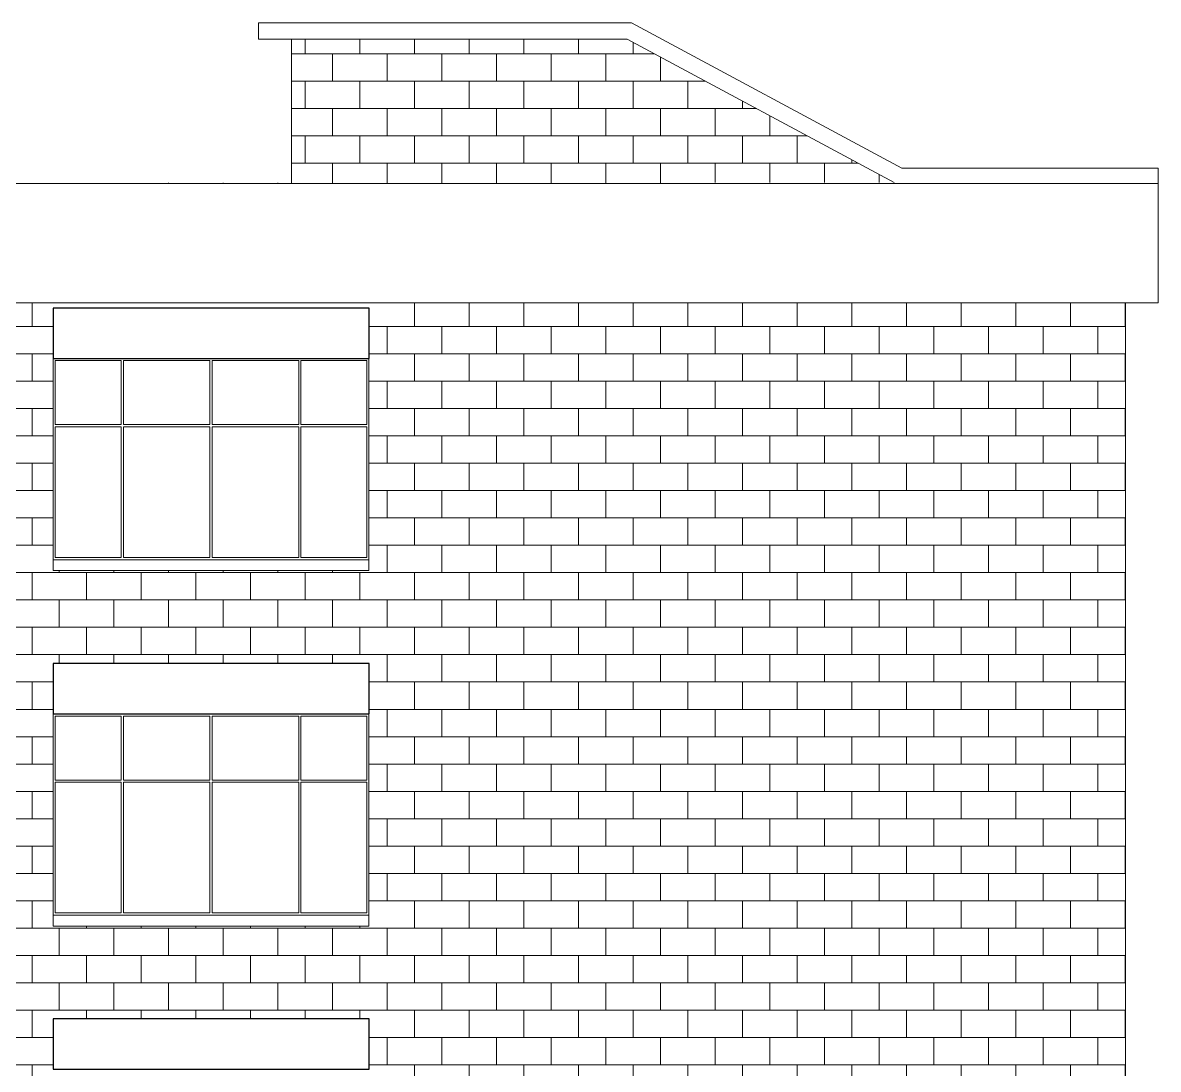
# Model space of a CAD drawing. Header units: millimetres. Extents: x 3614 to 12428, y -844 to 6844.
# Drawn here: x 5528.42 to 5538.8, y -467.79 to -458.22 of the extents above; entities that cross this region are included whole.
import ezdxf

# ---------------------------------------------------------------- set-up
doc = ezdxf.new("R2010")
doc.units = ezdxf.units.MM
doc.header["$LTSCALE"] = 40
doc.header["$MEASUREMENT"] = 0
for name, color, linetype, lineweight in [('Beam', 254, 'CONTINUOUS', 25), ('CLL LEV.', 15, 'CONTINUOUS', 18), ('E1', 7, 'CONTINUOUS', 20), ('E4', 252, 'CONTINUOUS', 18), ('Window', 150, 'CONTINUOUS', 15)]:
    doc.layers.add(name, color=color, linetype=linetype, lineweight=lineweight)

# ---------------------------------------------------------------- blocks, each defined once
blk = doc.blocks.new('WINDOW FRONT CORR')
at = {"layer": 'CLL LEV.', "ltscale": 0.05}
blk.add_line((6032.887, -394.511), (6035.777, -394.511), dxfattribs=at)
at = {"layer": 'CLL LEV.', "linetype": 'Continuous', "ltscale": 0.05}
blk.add_lwpolyline([(6035.777, -394.511), (6032.887, -394.511), (6032.887, -394.611), (6035.777, -394.611)], close=True, dxfattribs=at)
at = {"layer": 'Window', "linetype": 'Continuous', "ltscale": 0.05}
blk.add_lwpolyline([(6032.887, -394.511), (6035.777, -394.511), (6035.777, -392.671), (6032.887, -392.671)], close=True, dxfattribs=at)
at = {"layer": 'Window', "ltscale": 0.05}
for points in [[(6033.51, -393.276), (6032.907, -393.276), (6032.907, -392.691), (6033.51, -392.691)], [(6033.53, -393.276), (6034.322, -393.276), (6034.322, -392.691), (6033.53, -392.691)], [(6034.342, -393.276), (6035.135, -393.276), (6035.135, -392.691), (6034.342, -392.691)], [(6035.155, -393.276), (6035.757, -393.276), (6035.757, -392.691), (6035.155, -392.691)], [(6033.51, -394.491), (6032.907, -394.491), (6032.907, -393.296), (6033.51, -393.296)], [(6033.53, -394.491), (6034.322, -394.491), (6034.322, -393.296), (6033.53, -393.296)], [(6034.342, -394.491), (6035.135, -394.491), (6035.135, -393.296), (6034.342, -393.296)], [(6035.155, -394.491), (6035.757, -394.491), (6035.757, -393.296), (6035.155, -393.296)]]:
    blk.add_lwpolyline(points, close=True, dxfattribs=at)

msp = doc.modelspace()

# ---------------------------------------------------------------- hatches: boundary and pattern name
at = {"layer": 'E1', "lineweight": 13, "ltscale": 0.05}
h = msp.add_hatch(dxfattribs=at)
h.set_pattern_fill('BRICK', color=256)
h.set_pattern_definition([(0, (0, -27.99403), (0, 0.25), []), (90, (0, -27.99403), (-0.5, 0), [0.25, -0.25]), (90, (0.25, -27.99403), (-0.5, 0), [-0.25, 0.25])])
h.paths.add_polyline_path([(5538.5034, -460.7752), (5531.5834, -460.7752), (5531.5834, -474.3752), (5538.5034, -474.3752)])
h.paths.add_polyline_path([(5528.6934, -460.7752), (5521.7734, -460.7752), (5521.7734, -474.3752), (5528.6934, -474.3752)])
h.paths.add_polyline_path([(5531.5834, -464.0752), (5528.6934, -464.0752), (5528.6934, -463.2252), (5531.5834, -463.2252)])
h.paths.add_polyline_path([(5531.5834, -467.3252), (5528.6934, -467.3252), (5528.6934, -466.4752), (5531.5834, -466.4752)])
h.paths.add_polyline_path([(5531.5834, -474.3752), (5528.6934, -474.3752), (5528.6934, -472.9952), (5531.5834, -472.9952)])
h.paths.add_polyline_path([(5531.5834, -470.5752), (5528.6934, -470.5752), (5528.6934, -469.7252), (5531.5834, -469.7252)])
at = {"layer": 'E4', "ltscale": 0.05}
h = msp.add_hatch(dxfattribs=at)
h.set_pattern_fill('BRICK', color=256)
edge = h.paths.add_edge_path()
edge.add_line((5530.8734, -458.3652), (5530.8734, -459.6852))
edge.add_line((5533.9457, -458.3652), (5530.8734, -458.3652))
edge.add_line((5536.3864, -459.6768), (5533.9457, -458.3652))
edge.add_line((5538.8034, -459.6852), (5521.4734, -459.6852))

# ---------------------------------------------------------------- linework, layer by layer
at = {"layer": 'Beam', "ltscale": 0.05}
for points in [[(5528.6934, -461.2852), (5531.5834, -461.2852), (5531.5834, -460.8252), (5528.6934, -460.8252)], [(5528.6934, -464.5352), (5531.5834, -464.5352), (5531.5834, -464.0752), (5528.6934, -464.0752)], [(5528.6934, -467.7852), (5531.5834, -467.7852), (5531.5834, -467.3252), (5528.6934, -467.3252)]]:
    msp.add_lwpolyline(points, close=True, dxfattribs=at)
at = {"layer": 'E1', "linetype": 'Continuous', "ltscale": 0.05}
for p, q in [((5521.4734, -459.6852), (5538.8034, -459.6852)), ((5538.8034, -459.6852), (5521.4734, -459.6852)), ((5538.8034, -460.7752), (5538.8034, -459.6852)), ((5521.4734, -460.7752), (5538.8034, -460.7752))]:
    msp.add_line(p, q, dxfattribs=at)
at = {"layer": 'E1', "ltscale": 0.05}
msp.add_line((5538.5034, -460.7752), (5538.5034, -474.4252), dxfattribs=at)
at = {"layer": 'E4', "ltscale": 0.05}
for p, q in [((5533.9834, -458.2152), (5530.5734, -458.2152)), ((5530.5734, -458.2152), (5530.5734, -458.3652)), ((5536.4574, -459.5447), (5533.9834, -458.2152)), ((5533.9457, -458.3652), (5530.8734, -458.3652)), ((5530.8734, -458.3652), (5530.8734, -459.6852)), ((5536.3864, -459.6768), (5533.9457, -458.3652)), ((5536.3864, -459.6768), (5533.9457, -458.3652)), ((5538.8034, -459.5447), (5536.4574, -459.5447)), ((5538.8034, -459.6852), (5538.8034, -459.5447)), ((5538.8034, -459.6852), (5536.4574, -459.6852))]:
    msp.add_line(p, q, dxfattribs=at)
at = {"layer": 'E4', "lineweight": 13, "ltscale": 0.05}
for p, q in [((5533.9457, -458.3652), (5530.5734, -458.3652)), ((5530.8734, -458.3652), (5530.8734, -459.6852))]:
    msp.add_line(p, q, dxfattribs=at)

# ---------------------------------------------------------------- block references
at = {"layer": 'Window', "linetype": 'Continuous'}
for p in [(-504.194, -68.6142), (-504.194, -71.8642)]:
    msp.add_blockref('WINDOW FRONT CORR', p, dxfattribs=at)

doc.saveas('drawing.dxf')
